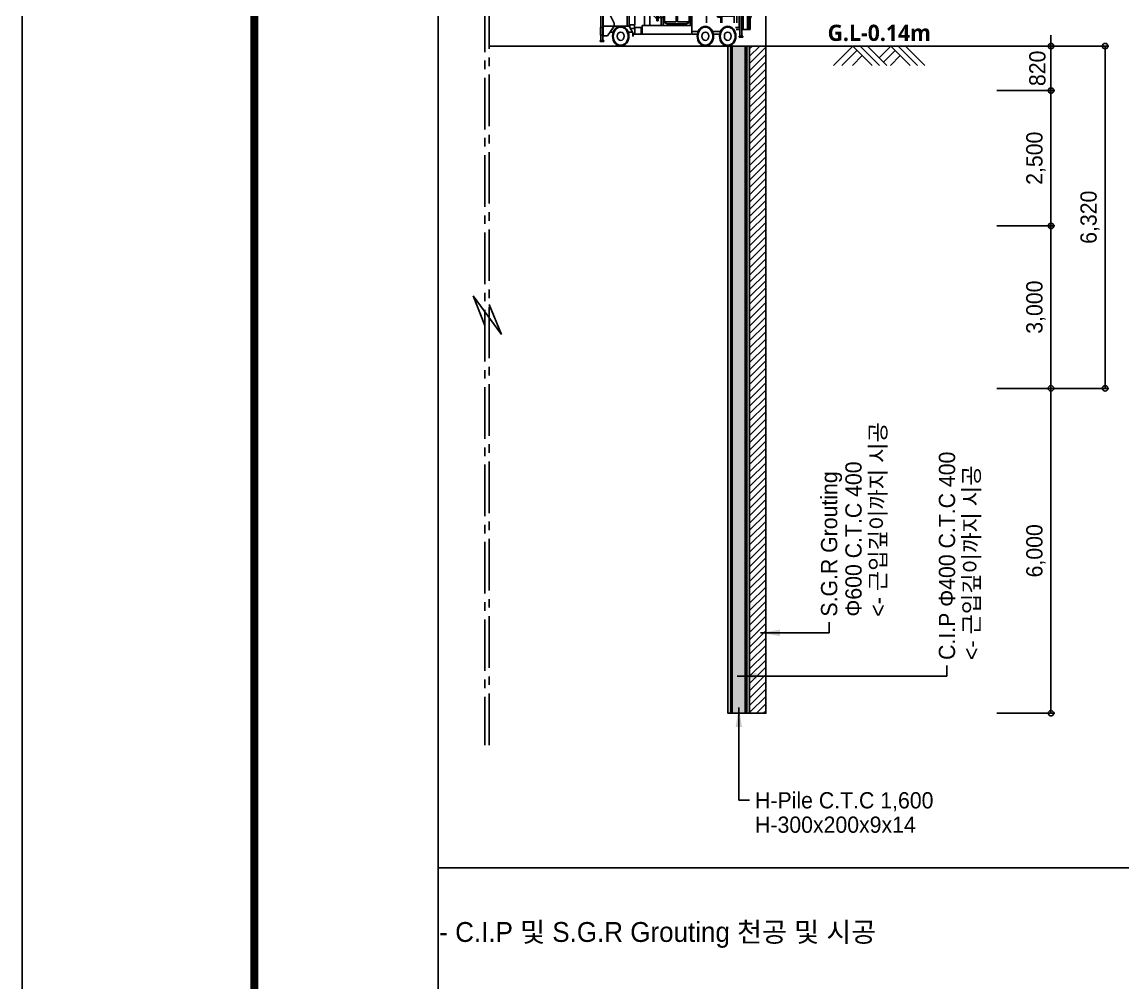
# Model space of a CAD drawing. Header units: millimetres. Extents: x 1073475 to 2890243, y -1340830 to -367733.
# Drawn here: x 2806143 to 2826468, y -397188 to -379441 of the extents above; entities that cross this region are included whole.
import ezdxf
from ezdxf.enums import TextEntityAlignment as Align

# ---------------------------------------------------------------- set-up
doc = ezdxf.new("R2010")
doc.units = ezdxf.units.MM
doc.header["$LTSCALE"] = 50
doc.header["$PDMODE"] = 3
doc.header["$PDSIZE"] = 100
doc.linetypes.add('CENTER2', pattern=[28.575, 19.05, -3.175, 3.175, -3.175])
doc.linetypes.add('PHANTOM', pattern=[63.5, 31.75, -6.35, 6.35, -6.35, 6.35, -6.35])
doc.layers.get('Defpoints').update_dxf_attribs({"color": 151})
for name, color, linetype in [('1', 1, 'Continuous'), ('11', 11, 'Continuous'), ('2', 3, 'Continuous'), ('C-DIM', 7, 'Continuous'), ('CIP', 1, 'Continuous'), ('line', 133, 'Continuous'), ('LW-소공', 8, 'Continuous'), ('PILE', 3, 'Continuous'), ('TEX', 3, 'Continuous'), ('TEXT', 3, 'Continuous'), ('대지경계선', 6, 'PHANTOM')]:
    doc.layers.add(name, color=color, linetype=linetype)
doc.styles.add('RXHG', font='arial.ttf')
doc.styles.add('돋움', font='')
doc.styles.add('맑은고딕', font='malgunbd.ttf')
doc.styles.get('돋움').set_extended_font_data('Dotum')
doc.dimstyles.new('SAM-200', dxfattribs={"dimtxt": 300, "dimasz": 100, "dimexe": 70, "dimexo": 0, "dimgap": 100, "dimtad": 1, "dimdec": 0, "dimzin": 0, "dimdsep": 46, "dimlunit": 6, "dimtxsty": '돋움', "dimblk": 'ORIGIN', "dimcen": 100, "dimclrd": 1, "dimclre": 1, "dimclrt": 7, "dimadec": 0, "dimazin": 0, "dimtfac": 1, "dimtdec": 0, "dimtix": 1, "dimtmove": 2, "dimatfit": 3, "dimfxl": 70, "dimtolj": 1, "dimtzin": 0, "dimlwd": -1, "dimlwe": -1, "dimarcsym": 0})
doc.dimstyles.new('SAM-200-지시선', dxfattribs={"dimscale": 0.1, "dimtxt": 300, "dimasz": 360, "dimexe": 70, "dimexo": 0, "dimgap": 100, "dimtad": 1, "dimdec": 0, "dimzin": 0, "dimdsep": 46, "dimlunit": 6, "dimtxsty": '돋움', "dimcen": 100, "dimclrd": 1, "dimclre": 1, "dimclrt": 256, "dimadec": 0, "dimazin": 0, "dimtfac": 1, "dimtdec": 0, "dimtix": 1, "dimtmove": 2, "dimatfit": 3, "dimfxl": 70, "dimtolj": 1, "dimtzin": 0, "dimlwd": -1, "dimlwe": -1, "dimarcsym": 0})

# ---------------------------------------------------------------- blocks, each defined once
blk = doc.blocks.new('dbox')
at = {"layer": '11'}
blk.add_line((4288, 1800), (4288, 57600), dxfattribs=at)
at = {"layer": '11', "const_width": 150}
blk.add_lwpolyline([(81088, 1800), (4288, 1800), (4288, 57600), (81088, 57600)], close=True, dxfattribs=at)
at = {"layer": 'TEXT', "color": 7}
blk.add_line((0, 0), (0, 59400), dxfattribs=at)
at = {"layer": 'TEX', "color": 6, "linetype": 'Continuous', "style": 'RXHG', "width": 1}
for tag, p in [('일자', (76628, 15972)), ('축척', (76628, 13925)), ('설계번호', (76684, 12170))]:
    blk.add_attdef(tag, p, '', height=300, dxfattribs=at)
at = {"layer": 'TEX', "color": 7, "linetype": 'Continuous', "style": 'RXHG', "width": 1}
blk.add_attdef('파일명', (81840, 4453), '', height=300, rotation=90, dxfattribs=at)
at = {"layer": 'TEX', "linetype": 'Continuous', "style": 'RXHG', "width": 1}
for tag, p in [('도면명-1', (77799, 3389)), ('도면명-2', (77799, 2662))]:
    blk.add_attdef(tag, text='', height=400, dxfattribs=at).set_placement(p, align=Align.CENTER)
blk = doc.blocks.new('A$C522F55D9')
at = {"color": 251, "linetype": 'ByBlock'}
for p, q in [((1.267, 2.203), (1.229, 1.673)), ((1.429, 2.203), (1.267, 2.203)), ((1.429, 2.203), (1.429, -0.627)), ((1.292, 2.17), (1.256, 1.67)), ((1.429, 2.17), (1.265, 2.17)), ((1.299, 2.132), (1.392, 2.132)), ((1.299, 1.946), (1.299, 2.132)), ((1.392, 2.132), (1.392, 1.946)), ((1.401, 2.17), (1.401, -0.627)), ((1.272, 1.673), (1.272, 1.767)), ((1.285, 1.767), (1.272, 1.767)), ((1.401, 1.913), (1.274, 1.913)), ((1.401, 1.946), (1.276, 1.946)), ((1.285, 1.767), (1.285, 1.673)), ((1.299, 1.87), (1.299, 1.913)), ((1.392, 1.87), (1.299, 1.87)), ((1.308, 1.673), (1.308, 1.87)), ((1.322, 1.87), (1.322, 1.673)), ((1.357, 1.673), (1.357, 1.87)), ((1.37, 1.87), (1.37, 1.673)), ((1.392, 1.913), (1.392, 1.87)), ((1.229, 1.673), (1.229, -0.585)), ((1.401, 1.673), (1.256, 1.673)), ((1.256, 1.673), (1.256, -0.055)), ((1.401, 1.64), (1.256, 1.64)), ((1.256, 1.597), (1.392, 1.24)), ((1.266, 1.64), (1.401, 1.283)), ((1.272, 1.617), (1.272, 1.64)), ((1.285, 1.64), (1.285, 1.558)), ((1.308, 1.459), (1.308, 1.64)), ((1.322, 1.64), (1.322, 1.4)), ((1.357, 1.477), (1.357, 1.64)), ((1.37, 1.64), (1.37, 1.418)), ((1.451, 1.605), (1.429, 1.605)), ((1.657, 1.585), (1.429, 1.585)), ((1.44, 1.585), (1.44, -0.322)), ((1.554, 1.665), (1.451, 1.597)), ((1.451, 1.605), (1.451, -0.322)), ((1.451, 1.597), (1.657, 1.597)), ((1.554, 1.654), (1.468, 1.597)), ((1.619, 1.577), (1.489, 1.577)), ((1.489, 1.577), (1.489, 1.547)), ((1.619, 1.569), (1.489, 1.569)), ((1.619, 1.554), (1.489, 1.554)), ((1.619, 1.547), (1.489, 1.547)), ((1.497, 1.569), (1.51, 1.554)), ((1.5, 1.569), (1.513, 1.554)), ((1.521, 1.569), (1.534, 1.554)), ((1.524, 1.569), (1.537, 1.554)), ((1.543, 1.585), (1.543, 1.577)), ((1.543, 1.569), (1.543, 1.554)), ((1.543, 1.547), (1.543, -0.168)), ((1.546, 1.569), (1.559, 1.554)), ((1.547, 1.597), (1.547, 1.65)), ((1.549, 1.569), (1.562, 1.554)), ((1.554, 1.665), (1.657, 1.597)), ((1.554, 1.654), (1.64, 1.597)), ((1.561, 1.597), (1.561, 1.65)), ((1.565, 1.585), (1.565, 1.577)), ((1.565, 1.569), (1.565, 1.554)), ((1.565, 1.547), (1.565, -0.167)), ((1.571, 1.569), (1.584, 1.554)), ((1.574, 1.569), (1.587, 1.554)), ((1.594, 1.569), (1.607, 1.554)), ((1.597, 1.569), (1.61, 1.554)), ((1.619, 1.577), (1.619, 1.547)), ((1.657, 1.597), (1.657, 1.585)), ((1.272, 1.24), (1.272, 1.532)), ((1.285, 1.473), (1.285, 1.24)), ((1.308, 1.24), (1.308, 1.374)), ((1.357, 1.24), (1.357, 1.391)), ((1.37, 1.332), (1.37, 1.24)), ((1.401, 1.24), (1.256, 1.24)), ((1.401, 1.207), (1.256, 1.207)), ((1.256, 1.164), (1.392, 0.921)), ((1.266, 1.207), (1.401, 0.964)), ((1.272, 1.184), (1.272, 1.207)), ((1.285, 1.207), (1.285, 1.125)), ((1.308, 0.921), (1.308, 1.284)), ((1.308, 1.026), (1.308, 1.207)), ((1.322, 1.315), (1.322, 1.24)), ((1.322, 1.225), (1.322, 0.921)), ((1.322, 1.207), (1.322, 0.967)), ((1.357, 1.158), (1.357, 1.207)), ((1.37, 1.207), (1.37, 1.099)), ((1.401, 0.921), (1.256, 0.921)), ((1.401, 0.888), (1.256, 0.888)), ((1.272, 0.921), (1.272, 1.098)), ((1.272, 0.627), (1.272, 0.888)), ((1.285, 1.04), (1.285, 0.921)), ((1.285, 0.888), (1.285, 0.627)), ((1.308, 0.627), (1.308, 0.888)), ((1.322, 0.888), (1.322, 0.627)), ((1.357, 0.921), (1.357, 1.073)), ((1.357, 0.627), (1.357, 0.888)), ((1.37, 1.014), (1.37, 0.921)), ((1.37, 0.888), (1.37, 0.627)), ((1.451, 0.74), (1.492, 0.606)), ((1.451, 0.712), (1.484, 0.605)), ((1.229, 0.624), (1.115, 0.218)), ((1.229, 0.552), (1.133, 0.21)), ((1.401, 0.627), (1.256, 0.627)), ((1.401, 0.541), (1.256, 0.541)), ((1.269, 0.259), (1.269, 0.541)), ((1.291, 0.541), (1.291, 0.259)), ((1.305, 0.259), (1.305, 0.541)), ((1.327, 0.541), (1.327, 0.259)), ((1.354, 0.259), (1.354, 0.541)), ((1.376, 0.541), (1.376, 0.259)), ((1.484, 0.606), (1.451, 0.505)), ((1.451, 0.505), (1.484, 0.411)), ((1.484, 0.605), (1.484, -0.235)), ((1.492, 0.606), (1.492, -0.235)), ((-0.246, 0.301), (-0.283, 0.288)), ((-0.283, 0.288), (-0.282, 0.284)), ((-0.245, 0.297), (-0.282, 0.284)), ((-0.281, 0.255), (-0.281, 0.263)), ((-0.281, 0.263), (-0.242, 0.263)), ((-0.242, 0.255), (-0.281, 0.255)), ((-0.249, 0.281), (-0.276, 0.281)), ((-0.276, 0.263), (-0.276, 0.281)), ((-0.276, 0.209), (-0.276, 0.255)), ((-0.272, 0.288), (-0.272, 0.281)), ((-0.271, 0.288), (-0.271, 0.281)), ((-0.249, 0.263), (-0.249, 0.281)), ((-0.249, 0.209), (-0.249, 0.255)), ((-0.246, 0.301), (-0.245, 0.297)), ((-0.242, 0.255), (-0.242, 0.263)), ((1.401, 0.259), (1.256, 0.259)), ((1.401, 0.226), (1.256, 0.226)), ((1.269, -0.055), (1.269, 0.226)), ((1.291, 0.226), (1.29, -0.585)), ((1.305, -0.585), (1.305, 0.226)), ((1.327, 0.226), (1.327, -0.322)), ((1.354, -0.322), (1.354, 0.226)), ((1.376, 0.226), (1.376, -0.322)), ((1.484, 0.413), (1.451, 0.313)), ((1.451, 0.313), (1.484, 0.218)), ((1.484, 0.228), (1.451, 0.127)), ((-0.285, 0.019), (-0.717, 0.019)), ((-0.717, 0.019), (-0.717, -0.18)), ((-0.285, -0.545), (-0.285, 0.114)), ((0.257, 0.114), (-0.285, 0.114)), ((-0.027, 0), (-0.257, 0)), ((-0.257, -0.242), (-0.257, 0)), ((-0.201, 0.176), (-0.221, 0.176)), ((-0.201, 0.143), (-0.221, 0.143)), ((0.341, 0.202), (-0.201, 0.202)), ((-0.201, 0.114), (-0.201, 0.202)), ((0.23, 0), (0, 0)), ((0, 0), (0, -0.242)), ((0.23, -0.242), (0.23, 0)), ((0.257, -0.545), (0.257, 0.114)), ((0.257, 0.114), (0.341, 0.114)), ((0.257, 0.019), (0.424, 0.019)), ((0.284, -0.717), (0.284, 0.019)), ((0.341, 0.114), (0.341, 0.202)), ((0.424, 0.019), (0.424, -0.168)), ((0.863, 0.002), (0.765, 0.002)), ((0.765, 0.002), (0.765, -0.023)), ((0.961, 0.002), (0.863, 0.002)), ((0.863, 0.002), (0.863, -0.495)), ((0.865, 0.065), (0.865, 0.019)), ((1.084, 0.065), (0.865, 0.065)), ((0.865, 0.019), (0.961, 0.019)), ((0.961, 0.019), (0.961, 0.002)), ((1.102, 0.13), (0.964, -0.358)), ((1.128, 0.119), (0.992, -0.362)), ((1.128, 0.119), (1.102, 0.13)), ((1.182, 0.065), (1.112, 0.065)), ((1.182, -0.495), (1.182, 0.065)), ((1.451, 0.127), (1.484, 0.033)), ((1.484, 0.037), (1.451, -0.064)), ((-1.53, -0.145), (-1.53, -0.856)), ((-1.49, -0.145), (-1.53, -0.145)), ((-1.49, -0.856), (-1.49, -0.145)), ((-1.427, -0.27), (-1.469, -0.006)), ((-1.469, -0.006), (-0.862, -0.006)), ((-1.464, -0.031), (-0.862, -0.031)), ((-1.42, -0.259), (-1.454, -0.047)), ((-1.454, -0.047), (-1.26, -0.047)), ((-1.26, -0.047), (-1.26, -0.259)), ((-1.244, -0.047), (-1.244, -0.259)), ((-1.244, -0.047), (-0.98, -0.047)), ((-0.98, -0.047), (-0.98, -0.259)), ((-0.966, -0.555), (-0.966, -0.1)), ((-0.966, -0.1), (-0.849, -0.1)), ((-0.879, -0.066), (-0.94, -0.035)), ((-0.921, -0.1), (-0.921, -0.045)), ((-0.894, -0.1), (-0.894, -0.059)), ((-0.862, -0.006), (-0.862, -0.1)), ((-0.849, -0.1), (-0.849, -0.534)), ((-0.717, -0.18), (-0.658, -0.18)), ((-0.285, -0.152), (-0.658, -0.152)), ((-0.658, -0.152), (-0.658, -0.545)), ((-0.285, -0.047), (-0.595, -0.047)), ((-0.285, -0.113), (-0.595, -0.113)), ((-0.554, -0.167), (-0.554, -0.545)), ((-0.554, -0.18), (-0.412, -0.18)), ((-0.412, -0.17), (-0.385, -0.17)), ((-0.412, -0.17), (-0.412, -0.45)), ((-0.385, -0.17), (-0.385, -0.45)), ((-0.385, -0.18), (-0.285, -0.18)), ((-0.027, 0), (-0.027, -0.242)), ((0.424, -0.168), (0.547, -0.168)), ((0.582, -0.211), (0.582, -0.495)), ((0.765, -0.023), (0.863, -0.023)), ((0.787, -0.023), (0.787, -0.337)), ((0.793, -0.023), (0.793, -0.334)), ((0.814, -0.023), (0.814, -0.337)), ((0.82, -0.023), (0.82, -0.334)), ((1.287, -0.055), (1.247, -0.055)), ((1.247, -0.055), (1.247, -0.766)), ((1.287, -0.766), (1.287, -0.055)), ((1.451, -0.064), (1.484, -0.158)), ((1.484, -0.15), (1.451, -0.251)), ((1.619, -0.188), (1.489, -0.188)), ((1.489, -0.188), (1.489, -0.207)), ((1.619, -0.207), (1.489, -0.207)), ((1.492, -0.172), (1.492, -0.188)), ((1.51, -0.165), (1.497, -0.165)), ((1.516, -0.188), (1.516, -0.172)), ((1.517, -0.172), (1.517, -0.188)), ((1.536, -0.165), (1.523, -0.165)), ((1.535, -0.207), (1.535, -0.269)), ((1.541, -0.188), (1.541, -0.172)), ((1.542, -0.172), (1.542, -0.188)), ((1.561, -0.165), (1.548, -0.165)), ((1.566, -0.188), (1.566, -0.172)), ((1.568, -0.172), (1.568, -0.188)), ((1.586, -0.165), (1.573, -0.165)), ((1.573, -0.207), (1.573, -0.269)), ((1.592, -0.188), (1.592, -0.172)), ((1.593, -0.172), (1.593, -0.188)), ((1.612, -0.165), (1.599, -0.165)), ((1.617, -0.188), (1.617, -0.172)), ((1.619, -0.188), (1.619, -0.207)), ((-1.483, -0.555), (-1.483, -0.27)), ((-1.483, -0.27), (-1.381, -0.27)), ((-1.26, -0.259), (-1.42, -0.259)), ((-1.381, -0.27), (-1.262, -0.497)), ((-1.381, -0.27), (-1.004, -0.27)), ((-0.98, -0.259), (-1.244, -0.259)), ((-1.004, -0.27), (-1.004, -0.555)), ((-1.004, -0.27), (-0.966, -0.27)), ((-0.849, -0.27), (-0.658, -0.27)), ((-0.285, -0.384), (-0.327, -0.384)), ((-0.327, -0.384), (-0.327, -0.545)), ((-0.027, -0.242), (-0.257, -0.242)), ((-0.257, -0.473), (-0.257, -0.262)), ((-0.027, -0.262), (-0.257, -0.262)), ((-0.027, -0.262), (-0.027, -0.473)), ((0.23, -0.242), (0, -0.242)), ((0.23, -0.262), (0, -0.262)), ((0, -0.262), (0, -0.473)), ((0.23, -0.473), (0.23, -0.262)), ((0.863, -0.241), (0.582, -0.241)), ((0.822, -0.347), (0.863, -0.347)), ((0.822, -0.38), (0.863, -0.38)), ((0.825, -0.341), (0.863, -0.341)), ((0.825, -0.374), (0.863, -0.374)), ((1.129, -0.358), (0.884, -0.358)), ((0.884, -0.358), (0.884, -0.495)), ((1.129, -0.495), (1.129, -0.358)), ((1.481, -0.322), (1.308, -0.322)), ((1.308, -0.322), (1.308, -0.627)), ((1.454, -0.405), (1.429, -0.405)), ((1.535, -0.235), (1.451, -0.235)), ((1.535, -0.258), (1.451, -0.258)), ((1.454, -0.405), (1.481, -0.322)), ((1.454, -0.405), (1.454, -0.627)), ((1.578, -0.269), (1.529, -0.269)), ((1.529, -0.269), (1.529, -0.273)), ((1.529, -0.273), (1.578, -0.273)), ((1.578, -0.277), (1.529, -0.277)), ((1.529, -0.281), (1.529, -0.277)), ((1.578, -0.281), (1.529, -0.281)), ((1.535, -0.273), (1.535, -0.277)), ((1.573, -0.273), (1.573, -0.277)), ((1.578, -0.273), (1.578, -0.269)), ((1.578, -0.281), (1.578, -0.277)), ((-1.538, -0.583), (-1.538, -0.737)), ((-1.483, -0.583), (-1.538, -0.583)), ((-1.483, -0.555), (-1.483, -0.751)), ((-1.004, -0.555), (-1.483, -0.555)), ((-1.398, -0.751), (-1.264, -0.555)), ((-1.262, -0.497), (-1.262, -0.555)), ((-1.004, -0.555), (-0.966, -0.555)), ((-0.849, -0.534), (-0.966, -0.534)), ((-0.966, -0.555), (-0.878, -0.717)), ((-0.953, -0.534), (-0.953, -0.579)), ((-0.862, -0.603), (-0.94, -0.603)), ((-0.862, -0.534), (-0.862, -0.603)), ((-0.727, -0.587), (-0.849, -0.587)), ((-0.849, -0.587), (-0.849, -0.717)), ((-0.727, -0.587), (-0.727, -0.717)), ((0.284, -0.545), (-0.708, -0.545)), ((-0.708, -0.545), (-0.708, -0.717)), ((-0.412, -0.45), (-0.385, -0.45)), ((-0.285, -0.481), (-0.205, -0.512)), ((-0.027, -0.473), (-0.257, -0.473)), ((0.178, -0.512), (-0.205, -0.512)), ((0.23, -0.473), (0, -0.473)), ((0.257, -0.481), (0.178, -0.512)), ((1.247, -0.585), (1.158, -0.585)), ((1.247, -0.627), (1.17, -0.627)), ((1.308, -0.585), (1.287, -0.585)), ((1.454, -0.627), (1.287, -0.627)), ((1.454, -0.455), (1.429, -0.455)), ((-1.545, -0.847), (-1.545, -0.866)), ((-1.47, -0.847), (-1.545, -0.847)), ((-1.545, -0.866), (-1.47, -0.866)), ((-1.483, -0.737), (-1.538, -0.737)), ((-1.53, -0.856), (-1.49, -0.856)), ((-1.398, -0.751), (-1.483, -0.751)), ((-1.47, -0.866), (-1.47, -0.847)), ((-1.282, -0.676), (-1.347, -0.676)), ((-0.9, -0.676), (-0.985, -0.676)), ((-0.894, -0.688), (-0.894, -0.758)), ((-0.894, -0.758), (-0.884, -0.758)), ((-0.884, -0.758), (-0.884, -0.707)), ((-0.878, -0.717), (-0.884, -0.717)), ((-0.878, -0.717), (0.272, -0.717)), ((0.411, -0.667), (0.284, -0.667)), ((0.396, -0.717), (0.284, -0.717)), ((0.859, -0.667), (0.7, -0.667)), ((0.844, -0.717), (0.715, -0.717)), ((1.307, -0.756), (1.231, -0.756)), ((1.231, -0.756), (1.231, -0.776)), ((1.231, -0.776), (1.307, -0.776)), ((1.247, -0.766), (1.287, -0.766)), ((1.307, -0.776), (1.307, -0.756))]:
    blk.add_line(p, q, dxfattribs=at)
for centre, major_axis, start_param, end_param in [((-0.221, 0.209), (0, 0.0662), 1.570779, 3.141575), ((-0.221, 0.209), (0, 0.0331), 1.570779, 3.141575), ((-0.59, -0.08), (0, 0.0338), 0.197301, 2.944256), ((-0.399, -0.292), (0, 0.106), 0.157189, 2.984368), ((-0.399, -0.292), (0, 0.106), 3.298782, 6.125961), ((0.547, -0.211), (0, 0.0431), 4.712372, 6.283168), ((1.497, -0.172), (0, 0.00662), -0.000017, 1.570779), ((1.51, -0.172), (0, 0.00662), 4.712372, 6.283168), ((1.523, -0.172), (0, 0.00662), -0.000017, 1.570779), ((1.536, -0.172), (0, 0.00662), 4.712372, 6.283168), ((1.548, -0.172), (0, 0.00662), -0.000017, 1.570779), ((1.561, -0.172), (0, 0.00662), 4.712372, 6.283168), ((1.573, -0.172), (0, 0.00662), -0.000017, 1.570779), ((1.586, -0.172), (0, 0.00662), 4.712372, 6.283168), ((1.599, -0.172), (0, 0.00662), -0.000017, 1.570779), ((1.612, -0.172), (0, 0.00662), 4.712372, 6.283168), ((0.822, -0.337), (0, 0.0431), 1.570779, 3.141575), ((0.825, -0.334), (0, 0.0397), 1.570779, 3.141575), ((0.822, -0.337), (0, 0.00993), 1.570779, 3.141575), ((0.825, -0.334), (0, 0.00662), 1.570779, 3.141575), ((-1.134, -0.759), (0, 0.199), 4.712389, 10.995574), ((-1.134, -0.759), (0, 0.182), 4.712389, 10.995574), ((0.556, -0.759), (0, 0.199), -1.570796, 4.712389), ((0.556, -0.759), (0, 0.182), 4.712389, 10.995574), ((1.003, -0.759), (0, 0.199), -1.570796, 4.712389), ((1.003, -0.759), (0, 0.182), -1.570796, 4.712389), ((-1.134, -0.759), (0, 0.0827), -1.570796, 4.712389), ((0.556, -0.759), (0, 0.0827), -1.570796, 4.712389), ((1.003, -0.759), (0, 0.0827), 4.712389, 10.995574)]:
    blk.add_ellipse(centre, major_axis=major_axis, ratio=0.82, start_param=start_param, end_param=end_param, dxfattribs=at)
blk = doc.blocks.new('_Origin')
at = {"color": 0, "linetype": 'ByBlock', "lineweight": -2}
blk.add_line((0, 0), (-1, 0), dxfattribs=at)
blk.add_circle((0, 0), 0.5, dxfattribs=at)
blk = doc.blocks.new('*D880')
at = {"layer": 'C-DIM', "color": 1, "ltscale": 0.2, "transparency": 16777216}
for p, q in [((2825139, -379787), (2825139, -379687)), ((2824139, -379887), (2825209, -379887)), ((2825139, -379887), (2825139, -380707)), ((2824139, -380707), (2825209, -380707)), ((2825139, -380807), (2825139, -380907))]:
    blk.add_line(p, q, dxfattribs=at)
at = {"layer": 'Defpoints', "color": 0, "ltscale": 0.2, "transparency": 16777216}
for p in [(2824139, -379887), (2824139, -380707), (2825139, -380707)]:
    blk.add_point(p, dxfattribs=at)
at = {"layer": 'C-DIM', "color": 1, "ltscale": 0.2, "transparency": 16777216, "xscale": 100, "yscale": 100, "zscale": 100}
for p, rotation in [((2825139, -379887), 270), ((2825139, -380707), 90)]:
    blk.add_blockref('_Origin', p, dxfattribs=dict(at, rotation=rotation))
at = {"layer": 'C-DIM', "color": 7, "ltscale": 0.2, "transparency": 16777216, "insert": (2824889, -380297), "char_height": 300, "attachment_point": 5, "rotation": 90, "style": '돋움'}
blk.add_mtext('\\A1;820', dxfattribs=at)
blk = doc.blocks.new('*D881')
at = {"layer": 'C-DIM', "color": 1, "ltscale": 0.2, "transparency": 16777216}
for p, q in [((2824139, -380707), (2825209, -380707)), ((2825139, -380807), (2825139, -383107)), ((2824139, -383207), (2825209, -383207))]:
    blk.add_line(p, q, dxfattribs=at)
at = {"layer": 'Defpoints', "color": 0, "ltscale": 0.2, "transparency": 16777216}
for p in [(2824139, -380707), (2824139, -383207), (2825139, -383207)]:
    blk.add_point(p, dxfattribs=at)
at = {"layer": 'C-DIM', "color": 1, "ltscale": 0.2, "transparency": 16777216, "xscale": 100, "yscale": 100, "zscale": 100}
for p, rotation in [((2825139, -380707), 90), ((2825139, -383207), 270)]:
    blk.add_blockref('_Origin', p, dxfattribs=dict(at, rotation=rotation))
at = {"layer": 'C-DIM', "color": 7, "ltscale": 0.2, "transparency": 16777216, "insert": (2824860, -381957), "char_height": 300, "attachment_point": 5, "rotation": 90, "style": '돋움'}
blk.add_mtext('\\A1;2,500', dxfattribs=at)
blk = doc.blocks.new('*D882')
at = {"layer": 'C-DIM', "color": 1, "ltscale": 0.2, "transparency": 16777216}
for p, q in [((2824139, -383207), (2825209, -383207)), ((2825139, -383307), (2825139, -386107)), ((2824139, -386207), (2825209, -386207))]:
    blk.add_line(p, q, dxfattribs=at)
at = {"layer": 'Defpoints', "color": 0, "ltscale": 0.2, "transparency": 16777216}
for p in [(2824139, -383207), (2824139, -386207), (2825139, -386207)]:
    blk.add_point(p, dxfattribs=at)
at = {"layer": 'C-DIM', "color": 1, "ltscale": 0.2, "transparency": 16777216, "xscale": 100, "yscale": 100, "zscale": 100}
for p, rotation in [((2825139, -383207), 90), ((2825139, -386207), 270)]:
    blk.add_blockref('_Origin', p, dxfattribs=dict(at, rotation=rotation))
at = {"layer": 'C-DIM', "color": 7, "ltscale": 0.2, "transparency": 16777216, "insert": (2824860, -384707), "char_height": 300, "attachment_point": 5, "rotation": 90, "style": '돋움'}
blk.add_mtext('\\A1;3,000', dxfattribs=at)
blk = doc.blocks.new('*D883')
at = {"layer": 'C-DIM', "color": 1, "ltscale": 0.2, "transparency": 16777216}
for p, q in [((2824139, -386207), (2825209, -386207)), ((2825139, -386307), (2825139, -392107)), ((2824139, -392207), (2825209, -392207))]:
    blk.add_line(p, q, dxfattribs=at)
at = {"layer": 'Defpoints', "color": 0, "ltscale": 0.2, "transparency": 16777216}
for p in [(2824139, -386207), (2824139, -392207), (2825139, -392207)]:
    blk.add_point(p, dxfattribs=at)
at = {"layer": 'C-DIM', "color": 1, "ltscale": 0.2, "transparency": 16777216, "xscale": 100, "yscale": 100, "zscale": 100}
for p, rotation in [((2825139, -386207), 90), ((2825139, -392207), 270)]:
    blk.add_blockref('_Origin', p, dxfattribs=dict(at, rotation=rotation))
at = {"layer": 'C-DIM', "color": 7, "ltscale": 0.2, "transparency": 16777216, "insert": (2824860, -389207), "char_height": 300, "attachment_point": 5, "rotation": 90, "style": '돋움'}
blk.add_mtext('\\A1;6,000', dxfattribs=at)
blk = doc.blocks.new('*D884')
at = {"layer": 'C-DIM', "color": 1, "ltscale": 0.2, "transparency": 16777216}
for p, q in [((2825139, -379887), (2826209, -379887)), ((2826139, -386107), (2826139, -379987)), ((2825139, -386207), (2826209, -386207))]:
    blk.add_line(p, q, dxfattribs=at)
at = {"layer": 'Defpoints', "color": 0, "ltscale": 0.2, "transparency": 16777216}
for p in [(2825139, -379887), (2826139, -379887), (2825139, -386207)]:
    blk.add_point(p, dxfattribs=at)
at = {"layer": 'C-DIM', "color": 1, "ltscale": 0.2, "transparency": 16777216, "xscale": 100, "yscale": 100, "zscale": 100}
for p, rotation in [((2826139, -379887), 90), ((2826139, -386207), 270)]:
    blk.add_blockref('_Origin', p, dxfattribs=dict(at, rotation=rotation))
at = {"layer": 'C-DIM', "color": 7, "ltscale": 0.2, "transparency": 16777216, "insert": (2825860, -383047), "char_height": 300, "attachment_point": 5, "rotation": 90, "style": '돋움'}
blk.add_mtext('\\A1;6,320', dxfattribs=at)
blk = doc.blocks.new('A$C62E05D53')
at = {"layer": '1'}
for p, q in [((-273, 0), (-628, -356)), ((84, -356), (-273, 0)), ((221, -356), (-137, 0)), ((357, -356), (0, 0)), ((429, 0), (215, -215)), ((787, -356), (429, 0)), ((923, -356), (566, 0)), ((1060, -356), (703, 0)), ((-195, -78), (-472, -356)), ((-97, -175), (-277, -356)), ((508, -78), (294, -293)), ((605, -175), (425, -356))]:
    blk.add_line(p, q, dxfattribs=at)

msp = doc.modelspace()

# ---------------------------------------------------------------- hatches: boundary and pattern name
at = {"layer": 'CIP'}
h = msp.add_hatch(dxfattribs=at)
h.set_pattern_fill('AR-CONC', color=256, scale=2, style=0)
h.set_pattern_definition([(50, (2819176, -393947.1), (364.3693, -31.878), [38.1, -419.1]), (355, (2819176, -393947.1), (-70.486, 382.113), [30.48, -335.28]), (100.451, (2819206.36, -393949.77), (293.885, 350.233), [32.38, -356.18]), (46.1842, (2819176, -393845.5), (542.158, -84.085), [57.15, -628.65]), (96.6356, (2819221.2, -393852.5), (474.808, 494.851), [48.57, -534.27]), (351.184, (2819176, -393845.5), (474.81, 494.85), [45.72, -502.92]), (21, (2819226.8, -393870.9), (303.23, -204.531), [38.1, -419.1]), (326, (2819226.8, -393870.9), (123.604, 368.376), [30.48, -335.28]), (71.4514, (2819252.07, -393887.96), (426.833, 163.846), [32.38, -356.18]), (37.5, (2819176, -393947.11), (6.1772, 169.1101), [0, -331.216, 0, -340.36, 0, -336.55]), (7.5, (2819176, -393947.11), (133.6393, 200.3611), [0, -194.056, 0, -323.596, 0, -128.27]), (327.5, (2819062.71, -393947.11), (271.1812, -11.4575), [0, -127, 0, -396.24, 0, -525.78]), (317.5, (2819011.91, -393947.11), (296.2584, 50.853), [0, -165.1, 0, -263.144, 0, -373.38])])
h.paths.add_polyline_path([(2819176, -379887.1), (2819576, -379887.1), (2819576, -392207.1), (2819176, -392207.1)])
at = {"layer": 'LW-소공'}
h = msp.add_hatch(dxfattribs=at)
h.set_pattern_fill('ANSI31', color=256, scale=30, style=0)
h.set_pattern_definition([(45, (2819576, -393947.11), (-67.3519, 67.3519), [])])
h.paths.add_polyline_path([(2819576, -379887.1), (2819875, -379887.1), (2819874.9, -392207.1), (2819576, -392207.1)])

# ---------------------------------------------------------------- linework, layer by layer
msp.add_line((2814767.7, -379887.1, 0), (2824138.8, -379887.1, 0))
at = {"color": 2}
msp.add_line((2813826, -395059.8, 0), (2865430.9, -395059.8, 0), dxfattribs=at)
at = {"color": 2, "elevation": 0}
msp.add_lwpolyline([(2852529.7, -419973), (2813826, -419973), (2813826, -374893.1), (2865430.9, -374893.1)], dxfattribs=at)
at = {"layer": 'CIP', "elevation": 0}
msp.add_lwpolyline([(2819176, -379887.1), (2819576, -379887.1), (2819576, -392207.1), (2819176, -392207.1)], close=True, dxfattribs=at)
at = {"layer": 'line', "linetype": 'CENTER2', "elevation": 0}
for points in [[(2814687.7, -377614.2), (2814687.7, -392795.9)], [(2814767.7, -392795.9), (2814767.7, -377614.2)], [(2814687.7, -385046.7), (2814472.5, -384500.9), (2814995.8, -385213.3), (2814767.7, -384655.7)]]:
    msp.add_lwpolyline(points, dxfattribs=at)
at = {"layer": 'LW-소공', "elevation": 0}
msp.add_lwpolyline([(2819576, -379887.1), (2819875, -379887.1), (2819874.9, -392207.1), (2819576, -392207.1)], close=True, dxfattribs=at)
at = {"layer": 'PILE', "color": 1}
for p, q in [((2819256, -379887.1, 0), (2819256, -392207.1, 0)), ((2819496, -379887.1, 0), (2819496, -392207.1, 0))]:
    msp.add_line(p, q, dxfattribs=at)
at = {"layer": 'PILE', "elevation": 0}
msp.add_lwpolyline([(2819226, -392207.1), (2819526, -392207.1), (2819526, -379887.1), (2819226, -379887.1), (2819226, -392207.1)], dxfattribs=at)
at = {"layer": '대지경계선', "color": 8, "linetype": 'Continuous'}
msp.add_line((2819875, -379887.1, 0), (2819875, -377380.3, 0), dxfattribs=at)

# ---------------------------------------------------------------- block references
msp.add_blockref('dbox', (2806142.7, -427133.1))
at = {"xscale": 924.4444444225975, "yscale": 924.4444444225975, "zscale": 924.4444444225975}
msp.add_blockref('A$C522F55D9', (2818244, -379002.1, 0), dxfattribs=at)
at = {"layer": 'C-DIM'}
msp.add_blockref('A$C62E05D53', (2821752.2, -379887.1, 0), dxfattribs=at)

# ---------------------------------------------------------------- texts
at = {"layer": '1', "color": 7, "style": '맑은고딕'}
msp.add_text('G.L-0.14m', height=300, dxfattribs=at).set_placement((2821968.1, -379641.6, 0), align=Align.MIDDLE)
at = {"layer": '2', "color": 7, "ltscale": 0.1, "style": '돋움'}
msp.add_text('- C.I.P 및 S.G.R Grouting 천공 및 시공', height=366.667, dxfattribs=at).set_placement((2813846.7, -396246.4, 0), align=Align.MIDDLE_LEFT)
at = {"layer": 'C-DIM', "color": 7, "style": '돋움'}
for s, p in [('<- 근입깊이까지 시공', (2821942.9, -390422.2, 0)), ('C.I.P Φ400 C.T.C 400', (2823218.5, -391222.2, 0)), ('Φ600 C.T.C 400', (2821492.9, -390422.2, 0)), ('S.G.R Grouting', (2821042.9, -390422.2, 0)), ('<- 근입깊이까지 시공', (2823668.5, -391222.2, 0))]:
    msp.add_text(s, height=300, rotation=90, dxfattribs=at).set_placement(p, align=Align.MIDDLE_LEFT)
for s, p in [('H-Pile C.T.C 1,600', (2819676, -393814.5, 0)), ('H-300x200x9x14', (2819676, -394264.5, 0))]:
    msp.add_text(s, height=300, dxfattribs=at).set_placement(p, align=Align.MIDDLE_LEFT)

# ---------------------------------------------------------------- dimensions: what is measured, and where the dimension line sits
at = {"layer": 'C-DIM', "ltscale": 0.2}
for base, p1, p2, picture, middle in [((2825138.8, -380707.1, 0), (2824138.8, -379887.1, 0), (2824138.8, -380707.1, 0), '*D880', (2824888.6, -380297.1, 0)), ((2826138.8, -379887.1, 0), (2825138.8, -386207.1, 0), (2825138.8, -379887.1, 0), '*D884', (2825859.7, -383047.1, 0)), ((2825138.8, -383207.1, 0), (2824138.8, -380707.1, 0), (2824138.8, -383207.1, 0), '*D881', (2824859.7, -381957.1, 0)), ((2825138.8, -386207.1, 0), (2824138.8, -383207.1, 0), (2824138.8, -386207.1, 0), '*D882', (2824859.7, -384707.1, 0)), ((2825138.8, -392207.1, 0), (2824138.8, -386207.1, 0), (2824138.8, -392207.1, 0), '*D883', (2824859.7, -389207.1, 0))]:
    dim = msp.add_linear_dim(base=base, p1=p1, p2=p2, angle=90, dimstyle='SAM-200', dxfattribs=at)
    dim.commit()
    dim.dimension.update_dxf_attribs({"geometry": picture, "text_midpoint": middle})

# ---------------------------------------------------------------- leaders
at = {"layer": 'C-DIM'}
for points in [[(2819773.4, -390722.2, 0), (2821042.9, -390722.2, 0), (2821042.9, -390522.2, 0)], [(2819347, -391522.2, 0), (2823218.5, -391522.2, 0), (2823218.5, -391322.2, 0)], [(2819376, -392103.7, 0), (2819376, -393814.5, 0), (2819576, -393814.5, 0)]]:
    msp.add_leader(points, dimstyle='SAM-200-지시선', override={"dimscale": 1}, dxfattribs=at)

doc.saveas('drawing.dxf')
